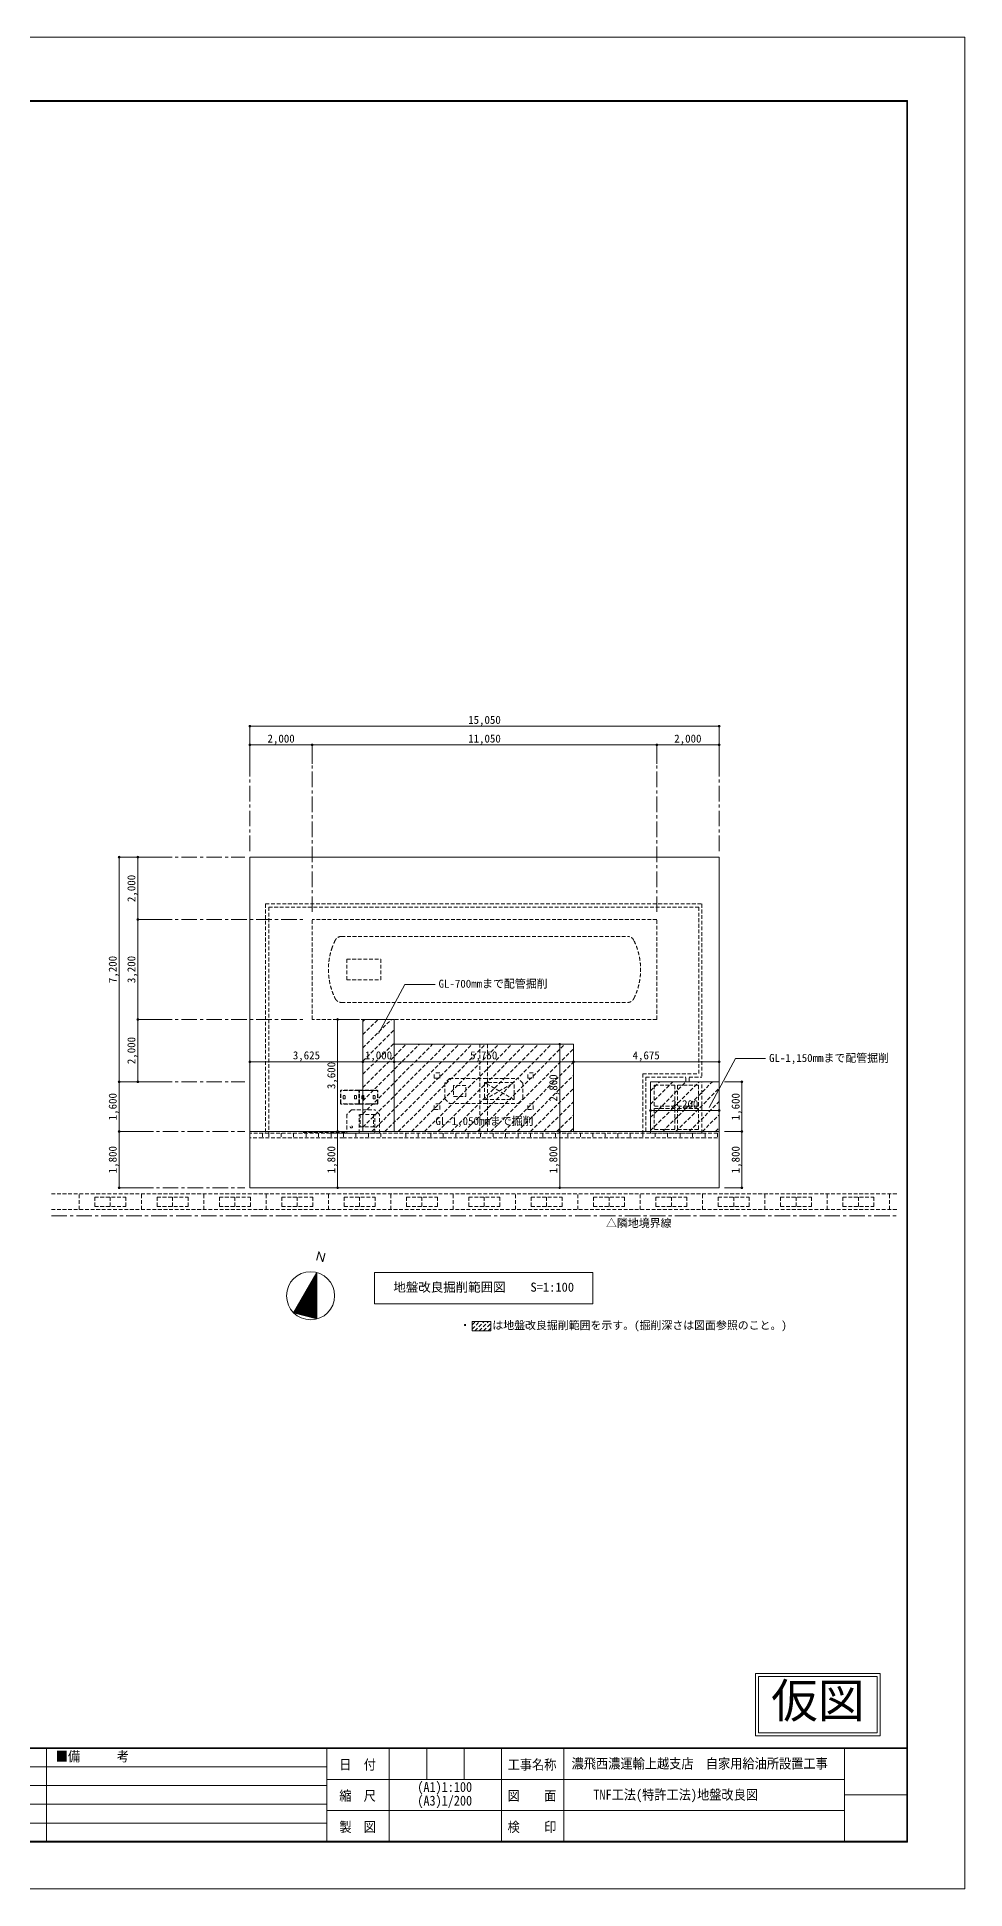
# Model space of a CAD drawing. Units: millimetres at full size, sheet at 1:100. Extents: x -42050 to 42050, y -29700 to 29700.
# Drawn here: x 12279 to 42050, y -29700 to 29700 of the extents above; entities that cross this region are included whole.
import ezdxf
from ezdxf.enums import TextEntityAlignment as Align

# ---------------------------------------------------------------- set-up
doc = ezdxf.new("R2010")
doc.units = ezdxf.units.MM
doc.header["$LTSCALE"] = 100
doc.header["$PDMODE"] = 32
doc.header["$PDSIZE"] = 60
doc.linetypes.add('CHAIN1', pattern=[8, 5, -1, 1, -1])
doc.linetypes.add('DASHED1', pattern=[1.8, 1.2, -0.6])
for name, color, linetype, lineweight in [('0-0_境界線', 7, 'DASHED1', 9), ('0-1_', 2, 'Continuous', 18), ('0-7_寸法', 7, 'Continuous', 5), ('0-8_雑１', 4, 'Continuous', 5), ('0-9_', 7, 'Continuous', 9), ('0-B_', 2, 'Continuous', 18), ('0-E_補助線', 4, 'Continuous', 5), ('0-F_通り芯', 4, 'Continuous', 5), ('F-0_', 7, 'Continuous', 9), ('F-C_', 134, 'Continuous', 18)]:
    doc.layers.add(name, color=color, linetype=linetype, lineweight=lineweight)
doc.styles.add('ＭＳ ゴシック', font='')
doc.styles.add('ＭＳ Ｐゴシック', font='')
doc.styles.get('ＭＳ ゴシック').set_extended_font_data('MS Gothic')
doc.styles.get('ＭＳ Ｐゴシック').set_extended_font_data('MS PGothic')

msp = doc.modelspace()

# ---------------------------------------------------------------- linework, layer by layer
at = {"layer": '0-0_境界線', "color": 4, "lineweight": 5}
for p, q in [((19610.9, 1892.8), (33610.9, 1892.8)), ((19610.9, 1892.8), (19610.9, -5457.2)), ((19710.9, 1792.8), (33510.9, 1792.8)), ((19710.9, 1792.8), (19710.9, -5457.2)), ((33510.9, 1792.8), (33510.9, -3557.2)), ((33610.9, 1892.8), (33610.9, -3657.2)), ((21110.9, -1807.2), (21110.9, 1392.8)), ((22043.9, 850.8), (31227.9, 850.8)), ((22214.1, 122.8), (23314.1, 122.8)), ((22043.9, -1265.2), (31227.9, -1265.2)), ((32160.9, -1807.2), (21110.9, -1807.2)), ((25198.4, -3519.7), (25023.4, -3519.7)), ((25023.4, -3694.7), (25023.4, -3519.7)), ((25198.4, -3694.7), (25198.4, -3519.7)), ((28198.4, -3519.7), (28023.4, -3519.7)), ((28023.4, -3694.7), (28023.4, -3519.7)), ((28198.4, -3694.7), (28198.4, -3519.7)), ((31710.9, -3557.2), (31710.9, -5457.2)), ((31710.9, -3557.2), (33510.9, -3557.2)), ((22013.9, -4501.7), (22013.9, -4111.7)), ((22025.9, -4501.7), (22025.9, -4111.7)), ((22607.9, -4081.7), (22043.9, -4081.7)), ((22583.9, -4093.7), (22043.9, -4093.7)), ((22601.9, -4501.7), (22601.9, -4111.7)), ((22613.9, -4525.7), (22613.9, -4087.7)), ((22619.9, -4081.7), (23183.9, -4081.7)), ((22625.9, -4501.7), (22625.9, -4111.7)), ((22643.9, -4093.7), (22865.9, -4093.7)), ((23183.9, -4093.7), (22643.9, -4093.7)), ((22961.9, -4093.7), (23183.9, -4093.7)), ((23201.9, -4501.7), (23201.9, -4111.7)), ((23213.9, -4501.7), (23213.9, -4111.7)), ((25023.4, -3694.7), (25198.4, -3694.7)), ((25510.9, -3707.2), (27710.9, -3707.2)), ((26635.9, -4382.2), (27585.9, -3832.2)), ((27585.9, -4382.2), (26635.9, -3832.2)), ((27860.9, -3857.2), (27710.9, -3707.2)), ((27860.9, -3857.2), (27860.9, -4357.2)), ((28023.4, -3694.7), (28198.4, -3694.7)), ((31810.9, -3657.2), (31810.9, -5457.2)), ((31810.9, -3657.2), (33097.6, -3657.2)), ((31960.9, -3807.2), (31960.9, -5457.2)), ((31960.9, -3807.2), (33610.9, -3807.2)), ((32075.9, -3922.2), (32075.9, -4592.2)), ((32745.9, -3922.2), (32075.9, -3922.2)), ((32745.9, -3922.2), (32745.9, -4592.2)), ((32825.9, -3922.2), (32825.9, -4592.2)), ((33495.9, -3922.2), (32825.9, -3922.2)), ((33097.6, -3807.2), (33097.6, -3657.2)), ((33495.9, -3922.2), (33495.9, -4592.2)), ((33610.9, -5457.2), (33610.9, -3807.2)), ((22583.9, -4519.7), (22043.9, -4519.7)), ((22607.9, -4531.7), (22043.9, -4531.7)), ((22103.9, -4348.7), (22103.9, -4264.7)), ((22115.9, -4252.7), (22151.9, -4252.7)), ((22115.9, -4360.7), (22151.9, -4360.7)), ((22163.9, -4348.7), (22163.9, -4264.7)), ((22363.9, -4706.7), (23113.9, -4706.7)), ((22463.9, -4348.7), (22463.9, -4264.7)), ((22511.9, -4252.7), (22475.9, -4252.7)), ((22511.9, -4360.7), (22475.9, -4360.7)), ((22523.9, -4348.7), (22523.9, -4264.7)), ((22619.9, -4531.7), (22871.9, -4531.7)), ((22643.9, -4519.7), (22871.9, -4519.7)), ((22643.9, -4519.7), (23183.9, -4519.7)), ((22703.9, -4348.7), (22703.9, -4264.7)), ((22715.9, -4252.7), (22751.9, -4252.7)), ((22715.9, -4360.7), (22751.9, -4360.7)), ((22763.9, -4348.7), (22763.9, -4264.7)), ((22829.1, -4531.7), (23183.9, -4531.7)), ((22955.9, -4519.7), (23183.9, -4519.7)), ((23063.9, -4348.7), (23063.9, -4264.7)), ((23111.9, -4252.7), (23075.9, -4252.7)), ((23111.9, -4360.7), (23075.9, -4360.7)), ((23123.9, -4348.7), (23123.9, -4264.7)), ((25198.4, -4519.7), (25023.4, -4519.7)), ((25023.4, -4694.7), (25023.4, -4519.7)), ((25023.4, -4694.7), (25198.4, -4694.7)), ((25198.4, -4694.7), (25198.4, -4519.7)), ((25360.9, -4357.2), (25510.9, -4507.2)), ((25510.9, -4507.2), (27710.9, -4507.2)), ((27710.9, -4507.2), (27860.9, -4357.2)), ((28198.4, -4519.7), (28023.4, -4519.7)), ((28023.4, -4694.7), (28023.4, -4519.7)), ((28023.4, -4694.7), (28198.4, -4694.7)), ((28198.4, -4694.7), (28198.4, -4519.7)), ((32745.9, -4592.2), (32075.9, -4592.2)), ((32075.9, -4672.2), (32075.9, -5342.2)), ((32745.9, -4672.2), (32075.9, -4672.2)), ((32745.9, -4672.2), (32745.9, -5342.2)), ((33495.9, -4592.2), (32825.9, -4592.2)), ((32825.9, -4672.2), (32825.9, -5342.2)), ((33495.9, -4672.2), (32825.9, -4672.2)), ((33495.9, -4672.2), (33495.9, -5342.2)), ((22614, -5256.2), (23113.9, -5256.2)), ((22649, -4856.7), (22649, -5256.2)), ((23079, -4856.7), (23079, -5256.2)), ((32745.9, -5342.2), (32075.9, -5342.2)), ((33495.9, -5342.2), (32825.9, -5342.2)), ((34110.9, -5457.2), (19110.9, -5457.2)), ((19110.9, -5457.2), (19110.9, -5607.2)), ((19510.9, -5607.2), (19110.9, -5607.2)), ((19510.9, -5457.2), (19510.9, -5607.2)), ((21710.9, -5607.2), (19510.9, -5607.2)), ((19710.9, -5457.2), (19710.9, -5607.2)), ((20110.9, -5457.2), (20110.9, -5607.2)), ((20510.9, -5457.2), (20510.9, -5607.2)), ((20813.9, -5436.7), (21113.9, -5436.7)), ((20910.9, -5457.2), (20910.9, -5607.2)), ((21163.9, -5436.7), (21463.9, -5436.7)), ((21310.9, -5457.2), (21310.9, -5607.2)), ((21513.9, -5436.7), (21813.9, -5436.7)), ((22709.5, -5456.7), (21659.5, -5456.7)), ((21710.9, -5457.2), (21710.9, -5607.2)), ((22110.9, -5607.2), (21710.9, -5607.2)), ((21863.9, -5436.7), (22163.9, -5436.7)), ((22110.9, -5457.2), (22110.9, -5607.2)), ((24910.9, -5607.2), (22110.9, -5607.2)), ((23263.9, -5456.7), (22213.9, -5456.7)), ((22510.9, -5457.2), (22510.9, -5607.2)), ((22910.9, -5457.2), (22910.9, -5607.2)), ((23310.9, -5457.2), (23310.9, -5607.2)), ((24110.9, -5457.2), (24110.9, -5607.2)), ((24510.9, -5457.2), (24510.9, -5607.2)), ((24910.9, -5457.2), (24910.9, -5607.2)), ((25310.9, -5607.2), (24910.9, -5607.2)), ((25310.9, -5457.2), (25310.9, -5607.2)), ((28110.9, -5607.2), (25310.9, -5607.2)), ((25710.9, -5457.2), (25710.9, -5607.2)), ((26110.9, -5457.2), (26110.9, -5607.2)), ((26510.9, -5457.2), (26510.9, -5607.2)), ((26735.9, -5407.2), (29485.9, -5407.2)), ((26910.9, -5457.2), (26910.9, -5607.2)), ((27310.9, -5457.2), (27310.9, -5607.2)), ((27710.9, -5457.2), (27710.9, -5607.2)), ((28110.9, -5457.2), (28110.9, -5607.2)), ((28510.9, -5607.2), (28110.9, -5607.2)), ((28510.9, -5457.2), (28510.9, -5607.2)), ((31310.9, -5607.2), (28510.9, -5607.2)), ((28910.9, -5457.2), (28910.9, -5607.2)), ((29310.9, -5457.2), (29310.9, -5607.2)), ((29710.9, -5457.2), (29710.9, -5607.2)), ((30110.9, -5457.2), (30110.9, -5607.2)), ((30510.9, -5457.2), (30510.9, -5607.2)), ((30910.9, -5457.2), (30910.9, -5607.2)), ((31310.9, -5457.2), (31310.9, -5607.2)), ((31710.9, -5607.2), (31310.9, -5607.2)), ((31710.9, -5457.2), (31710.9, -5607.2)), ((33710.9, -5607.2), (31710.9, -5607.2)), ((33610.9, -5457.2), (31960.9, -5457.2)), ((32110.9, -5457.2), (32110.9, -5607.2)), ((32510.9, -5457.2), (32510.9, -5607.2)), ((32910.9, -5457.2), (32910.9, -5607.2)), ((33310.9, -5457.2), (33310.9, -5607.2)), ((33710.9, -5457.2), (33710.9, -5607.2)), ((34110.9, -5607.2), (33710.9, -5607.2)), ((34110.9, -5457.2), (34110.9, -5607.2)), ((12740.1, -7407.2), (39908.1, -7407.2)), ((13629.6, -7907.2), (13629.6, -7407.2)), ((14129.6, -7507.2), (15129.6, -7507.2)), ((14129.6, -7807.2), (14129.6, -7507.2)), ((14629.6, -7507.2), (14629.6, -7807.2)), ((15129.6, -7807.2), (15129.6, -7507.2)), ((15629.6, -7907.2), (15629.6, -7407.2)), ((16129.6, -7507.2), (17129.6, -7507.2)), ((16129.6, -7807.2), (16129.6, -7507.2)), ((16629.6, -7507.2), (16629.6, -7807.2)), ((17129.6, -7807.2), (17129.6, -7507.2)), ((17629.6, -7907.2), (17629.6, -7407.2)), ((18129.6, -7507.2), (19129.6, -7507.2)), ((18129.6, -7807.2), (18129.6, -7507.2)), ((18629.6, -7507.2), (18629.6, -7807.2)), ((19129.6, -7807.2), (19129.6, -7507.2)), ((19629.6, -7907.2), (19629.6, -7407.2)), ((20129.6, -7507.2), (21129.6, -7507.2)), ((20129.6, -7807.2), (20129.6, -7507.2)), ((20629.6, -7507.2), (20629.6, -7807.2)), ((21129.6, -7807.2), (21129.6, -7507.2)), ((21629.6, -7907.2), (21629.6, -7407.2)), ((22129.6, -7507.2), (23129.6, -7507.2)), ((22129.6, -7807.2), (22129.6, -7507.2)), ((22629.6, -7507.2), (22629.6, -7807.2)), ((23129.6, -7807.2), (23129.6, -7507.2)), ((23629.6, -7907.2), (23629.6, -7407.2)), ((24129.6, -7507.2), (25129.6, -7507.2)), ((24129.6, -7807.2), (24129.6, -7507.2)), ((24629.6, -7507.2), (24629.6, -7807.2)), ((25129.6, -7807.2), (25129.6, -7507.2)), ((25629.6, -7907.2), (25629.6, -7407.2)), ((26129.6, -7507.2), (27129.6, -7507.2)), ((26129.6, -7807.2), (26129.6, -7507.2)), ((26629.6, -7507.2), (26629.6, -7807.2)), ((27129.6, -7807.2), (27129.6, -7507.2)), ((27629.6, -7907.2), (27629.6, -7407.2)), ((28129.6, -7507.2), (29129.6, -7507.2)), ((28129.6, -7807.2), (28129.6, -7507.2)), ((28629.6, -7507.2), (28629.6, -7807.2)), ((29129.6, -7807.2), (29129.6, -7507.2)), ((29629.6, -7907.2), (29629.6, -7407.2)), ((30129.6, -7507.2), (31129.6, -7507.2)), ((30129.6, -7807.2), (30129.6, -7507.2)), ((30629.6, -7507.2), (30629.6, -7807.2)), ((31129.6, -7807.2), (31129.6, -7507.2)), ((31629.6, -7907.2), (31629.6, -7407.2)), ((32129.6, -7507.2), (33129.6, -7507.2)), ((32129.6, -7807.2), (32129.6, -7507.2)), ((32629.6, -7507.2), (32629.6, -7807.2)), ((33129.6, -7807.2), (33129.6, -7507.2)), ((33629.6, -7907.2), (33629.6, -7407.2)), ((34129.6, -7507.2), (35129.6, -7507.2)), ((34129.6, -7807.2), (34129.6, -7507.2)), ((34629.6, -7507.2), (34629.6, -7807.2)), ((35129.6, -7807.2), (35129.6, -7507.2)), ((35629.6, -7907.2), (35629.6, -7407.2)), ((36129.6, -7507.2), (37129.6, -7507.2)), ((36129.6, -7807.2), (36129.6, -7507.2)), ((36629.6, -7507.2), (36629.6, -7807.2)), ((37129.6, -7807.2), (37129.6, -7507.2)), ((37629.6, -7907.2), (37629.6, -7407.2)), ((38129.6, -7507.2), (39129.6, -7507.2)), ((38129.6, -7807.2), (38129.6, -7507.2)), ((38629.6, -7507.2), (38629.6, -7807.2)), ((39129.6, -7807.2), (39129.6, -7507.2)), ((39629.6, -7907.2), (39629.6, -7407.2)), ((12740.1, -7907.2), (39908.1, -7907.2)), ((14129.6, -7807.2), (15129.6, -7807.2)), ((16129.6, -7807.2), (17129.6, -7807.2)), ((18129.6, -7807.2), (19129.6, -7807.2)), ((20129.6, -7807.2), (21129.6, -7807.2)), ((22129.6, -7807.2), (23129.6, -7807.2)), ((24129.6, -7807.2), (25129.6, -7807.2)), ((26129.6, -7807.2), (27129.6, -7807.2)), ((28129.6, -7807.2), (29129.6, -7807.2)), ((30129.6, -7807.2), (31129.6, -7807.2)), ((32129.6, -7807.2), (33129.6, -7807.2)), ((34129.6, -7807.2), (35129.6, -7807.2)), ((36129.6, -7807.2), (37129.6, -7807.2)), ((38129.6, -7807.2), (39129.6, -7807.2))]:
    msp.add_line(p, q, dxfattribs=at)
for points in [[(32160.9, -1807.2), (32160.9, 1392.8), (21110.9, 1392.8)], [(22214.1, 122.8), (22214.1, -537.2), (23314.1, -537.2), (23314.1, 122.8)], [(29485.9, -5407.2), (29485.9, -2607.2), (26735.9, -2607.2), (26735.9, -5407.2)], [(25510.9, -3707.2), (25360.9, -3857.2), (25360.9, -4357.2)], [(33197.6, -3807.2), (33197.6, -3657.2), (33610.9, -3657.2)], [(22363.9, -4706.7), (22213.9, -4856.7), (22213.9, -5456.7)], [(23263.9, -5456.7), (23263.9, -4856.7), (23113.9, -4706.7)], [(23114, -5456.7), (22614, -5456.7), (22614, -4856.7)], [(23114, -5456.7), (23114, -4856.7), (22614, -4856.7)]]:
    msp.add_lwpolyline(points, dxfattribs=at)
for points in [[(26485.9, -5407.2), (26485.9, -2607.2), (23735.9, -2607.2), (23735.9, -5407.2)], [(25645.9, -3927.2), (25645.9, -4287.2), (26035.9, -4287.2), (26035.9, -3927.2)], [(27585.9, -4382.2), (27585.9, -3832.2), (26635.9, -3832.2), (26635.9, -4382.2)]]:
    msp.add_lwpolyline(points, close=True, dxfattribs=at)
msp.add_circle((22363.9, -5257.2), 35, dxfattribs=at)
for centre, radius, start, end in [((23736.9, -207.2), 2109, 153.6122, 160.16468), ((22043.9, 632.8), 219, 90, 153.6122), ((31228, 632.8), 219, 26.3878, 90), ((29534.9, -207.2), 2109, 333.6122, 26.3878), ((23736.9, -207.2), 2109, 160.16468, 206.3878), ((22043.9, -1047.2), 219, 206.3878, 270), ((31228, -1047.2), 219, 270, 333.6122), ((22043.9, -4111.7), 30, 90, 180), ((22043.9, -4111.7), 18, 90, 180), ((22583.9, -4111.7), 18, 0, 90), ((22607.9, -4087.7), 6, 0, 90), ((22619.9, -4087.7), 6, 90, 180), ((22643.9, -4111.7), 18, 90, 180), ((23183.9, -4111.7), 30, 0, 90), ((23183.9, -4111.7), 18, 0, 90), ((22043.9, -4501.7), 30, 180, 270), ((22043.9, -4501.7), 18, 180, 270), ((22115.9, -4264.7), 12, 90, 180), ((22115.9, -4348.7), 12, 180, 270), ((22151.9, -4264.7), 12, 0, 90), ((22151.9, -4348.7), 12, 270, 0), ((22475.9, -4264.7), 12, 90, 180), ((22475.9, -4348.7), 12, 180, 270), ((22511.9, -4264.7), 12, 0, 90), ((22511.9, -4348.7), 12, 270, 0), ((22583.9, -4501.7), 18, 270, 0), ((22607.9, -4525.7), 6, 270, 0), ((22619.9, -4525.7), 6, 180, 270), ((22643.9, -4501.7), 18, 180, 270), ((22715.9, -4264.7), 12, 90, 180), ((22715.9, -4348.7), 12, 180, 270), ((22751.9, -4264.7), 12, 0, 90), ((22751.9, -4348.7), 12, 270, 0), ((23075.9, -4264.7), 12, 90, 180), ((23075.9, -4348.7), 12, 180, 270), ((23111.9, -4264.7), 12, 0, 90), ((23111.9, -4348.7), 12, 270, 0), ((23183.9, -4501.7), 30, 270, 0), ((23183.9, -4501.7), 18, 270, 0)]:
    msp.add_arc(centre, radius, start, end, dxfattribs=at)
at = {"layer": '0-1_'}
for p, q in [((19110.9, 3392.8), (34160.9, 3392.8)), ((19110.9, 3392.8), (19110.9, -3807.2)), ((34160.9, 3392.8), (34160.9, -7207.2)), ((19110.9, -7207.2), (19110.9, -3807.2)), ((31960.9, -3807.2), (34160.9, -3807.2)), ((19110.9, -5407.2), (34160.9, -5407.2)), ((19110.9, -7207.2), (34160.9, -7207.2))]:
    msp.add_line(p, q, dxfattribs=at)
at = {"layer": '0-7_寸法', "color": 4}
for p, q in [((19110.9, 7592.8), (34160.9, 7592.8)), ((19110.9, 7592.8), (19110.9, 6992.8)), ((34160.9, 7592.8), (34160.9, 6992.8)), ((19110.9, 6992.8), (21110.9, 6992.8)), ((19110.9, 6992.8), (19110.9, 6392.8)), ((21110.9, 6992.8), (21110.9, 6392.8)), ((21110.9, 6992.8), (32160.9, 6992.8)), ((32160.9, 6992.8), (32160.9, 6392.8)), ((32160.9, 6992.8), (34160.9, 6992.8)), ((34160.9, 6992.8), (34160.9, 6392.8)), ((14910.9, 3392.8), (14910.9, -3807.2)), ((14910.9, 3392.8), (15510.9, 3392.8)), ((15510.9, 1392.8), (15510.9, 3392.8)), ((15510.9, 3392.8), (16110.9, 3392.8)), ((15510.9, -1807.2), (15510.9, 1392.8)), ((15510.9, 1392.8), (16110.9, 1392.8)), ((15510.9, -3807.2), (15510.9, -1807.2)), ((15510.9, -1807.2), (16110.9, -1807.2)), ((21924.3, -5407.2), (21924.3, -1807.2)), ((21924.3, -1807.2), (22546.2, -1807.2)), ((29046.9, -5407.2), (29046.9, -2607.2)), ((19110.9, -3166.2), (22735.9, -3166.2)), ((22735.9, -3166.2), (23735.9, -3166.2)), ((23735.9, -3166.2), (29485.9, -3166.2)), ((29485.9, -3166.2), (34160.9, -3166.2)), ((14910.9, -3807.2), (14910.9, -5407.2)), ((14910.9, -3807.2), (15510.9, -3807.2)), ((15510.9, -3807.2), (16110.9, -3807.2)), ((34896.1, -3807.2), (34333.4, -3807.2)), ((34896.1, -5407.2), (34896.1, -3807.2)), ((34160.9, -4732.7), (31960.9, -4732.7)), ((14910.9, -5407.2), (15510.9, -5407.2)), ((14910.9, -5407.2), (14910.9, -7207.2)), ((21924.3, -7207.2), (21924.3, -5407.2)), ((21924.3, -5407.2), (22546.2, -5407.2)), ((29046.9, -7207.2), (29046.9, -5407.2)), ((34896.1, -5407.2), (34333.4, -5407.2)), ((34896.1, -7207.2), (34896.1, -5407.2)), ((14910.9, -7207.2), (15510.9, -7207.2)), ((21924.3, -7207.2), (22546.2, -7207.2)), ((34896.1, -7207.2), (34333.4, -7207.2))]:
    msp.add_line(p, q, dxfattribs=at)
at = {"layer": '0-7_寸法'}
for p in [(19110.9, 7592.8), (34160.9, 7592.8), (19110.9, 6992.8), (21110.9, 6992.8), (32160.9, 6992.8), (34160.9, 6992.8), (14910.9, 3392.8), (15510.9, 3392.8), (15510.9, 1392.8), (15510.9, -1807.2), (21924.3, -1807.2), (29046.9, -2607.2), (19110.9, -3166.2), (22735.9, -3166.2), (23735.9, -3166.2), (29485.9, -3166.2), (34160.9, -3166.2), (14910.9, -3807.2), (15510.9, -3807.2), (34896.1, -3807.2), (31960.9, -4732.7), (34160.9, -4732.7), (14910.9, -5407.2), (21924.3, -5407.2), (29046.9, -5407.2), (34896.1, -5407.2), (14910.9, -7207.2), (21924.3, -7207.2), (29046.9, -7207.2), (34896.1, -7207.2)]:
    msp.add_point(p, dxfattribs=at)
at = {"layer": '0-8_雑１', "linetype": 'DASHED1'}
for p, q in [((22735.9, -2719.9), (23648.6, -1807.2)), ((22735.9, -2295.6), (23224.4, -1807.2)), ((22735.9, -1871.4), (22800.1, -1807.2)), ((22735.9, -3144.2), (23735.9, -2144.2)), ((22735.9, -3568.4), (23735.9, -2568.4)), ((22735.9, -5265.5), (25394.2, -2607.2)), ((22735.9, -4841.2), (24969.9, -2607.2)), ((22735.9, -4417), (24545.7, -2607.2)), ((22735.9, -3992.7), (24121.4, -2607.2)), ((23018.5, -5407.2), (25818.5, -2607.2)), ((23442.7, -5407.2), (26242.7, -2607.2)), ((23867, -5407.2), (26667, -2607.2)), ((24291.3, -5407.2), (27091.3, -2607.2)), ((24715.5, -5407.2), (27515.5, -2607.2)), ((25139.8, -5407.2), (27939.8, -2607.2)), ((25564, -5407.2), (28364, -2607.2)), ((25988.3, -5407.2), (28788.3, -2607.2)), ((26412.6, -5407.2), (29212.6, -2607.2)), ((26836.8, -5407.2), (29485.9, -2758.1)), ((27261.1, -5407.2), (29485.9, -3182.4)), ((27685.4, -5407.2), (29485.9, -3606.7)), ((28109.6, -5407.2), (29485.9, -4030.9)), ((31960.9, -5374.3), (33528, -3807.2)), ((31960.9, -4950), (33103.7, -3807.2)), ((31960.9, -4525.8), (32679.5, -3807.2)), ((31960.9, -4101.5), (32255.2, -3807.2)), ((32352.3, -5407.2), (33952.3, -3807.2)), ((32776.5, -5407.2), (34160.9, -4022.8)), ((28533.9, -5407.2), (29485.9, -4455.2)), ((33200.8, -5407.2), (34160.9, -4447.1)), ((28958.2, -5407.2), (29485.9, -4879.5)), ((29382.4, -5407.2), (29485.9, -5303.7)), ((33625.1, -5407.2), (34160.9, -4871.4)), ((34049.3, -5407.2), (34160.9, -5295.6))]:
    msp.add_line(p, q, dxfattribs=at)
at = {"layer": '0-9_'}
for p, q in [((23234.8, -2256.9), (24082.2, -685.9)), ((24082.2, -685.9), (25050.7, -685.9)), ((33838.5, -4638.3), (34685.9, -3067.2)), ((34685.9, -3067.2), (35654.4, -3067.2))]:
    msp.add_line(p, q, dxfattribs=at)
at = {"layer": '0-B_'}
for p, q in [((22735.9, -1807.2), (22735.9, -5407.2)), ((23735.9, -1807.2), (22735.9, -1807.2)), ((23735.9, -1807.2), (23735.9, -5407.2)), ((31960.9, -3807.2), (31960.9, -5407.2))]:
    msp.add_line(p, q, dxfattribs=at)
msp.add_lwpolyline([(23735.9, -2607.2), (29485.9, -2607.2), (29485.9, -5407.2)], dxfattribs=at)
at = {"layer": '0-E_補助線', "color": 6, "linetype": 'CHAIN1', "lineweight": 20}
msp.add_line((12740.1, -8107.2), (39908.1, -8107.2), dxfattribs=at)
at = {"layer": '0-E_補助線'}
for p, q in [((20837.2, -11305.5), (21164.7, -10083.4)), ((20843.9, -11307.3), (21178.1, -10060.1)), ((20850.7, -11309.1), (21191.6, -10036.9)), ((20857.4, -11310.9), (21205, -10013.5)), ((20864.1, -11312.7), (21218.4, -9990.3)), ((20870.8, -11314.5), (21231.9, -9967)), ((20877.5, -11316.3), (21245.4, -9943.7)), ((20884.3, -11318.1), (21254.5, -9936.4)), ((20891, -11319.9), (21254.5, -9963.3)), ((20897.7, -11321.8), (21254.5, -9990.2)), ((20904.4, -11323.6), (21254.5, -10017.1)), ((20911.2, -11325.4), (21254.5, -10044)), ((20917.9, -11327.2), (21254.5, -10070.9)), ((20924.6, -11329), (21254.5, -10097.7)), ((20662.4, -11258.7), (20815.1, -10688.9)), ((20669.1, -11260.5), (20828.5, -10665.7)), ((20675.9, -11262.3), (20842, -10642.4)), ((20682.6, -11264.1), (20855.4, -10619.1)), ((20689.3, -11265.9), (20868.9, -10595.8)), ((20696, -11267.7), (20882.3, -10572.5)), ((20702.7, -11269.5), (20895.8, -10549.2)), ((20709.5, -11271.3), (20909.2, -10525.9)), ((20716.2, -11273.1), (20922.7, -10502.6)), ((20722.9, -11274.9), (20936.1, -10479.3)), ((20729.6, -11276.7), (20949.5, -10456.1)), ((20736.4, -11278.5), (20963, -10432.8)), ((20743.1, -11280.3), (20976.4, -10409.5)), ((20749.8, -11282.1), (20989.9, -10386.2)), ((20756.5, -11283.9), (21003.3, -10362.9)), ((20763.3, -11285.7), (21016.8, -10339.6)), ((20770, -11287.5), (21030.2, -10316.3)), ((20776.7, -11289.3), (21043.6, -10293)), ((20783.4, -11291.1), (21057.1, -10269.7)), ((20790.1, -11292.9), (21070.5, -10246.5)), ((20796.9, -11294.7), (21084, -10223.1)), ((20803.6, -11296.5), (21097.4, -10199.9)), ((20810.3, -11298.3), (21110.9, -10176.6)), ((20817, -11300.1), (21124.3, -10153.3)), ((20823.8, -11301.9), (21137.8, -10130)), ((20830.5, -11303.7), (21151.2, -10106.7)), ((20931.3, -11330.8), (21254.5, -10124.6)), ((20938, -11332.6), (21254.5, -10151.5)), ((20944.8, -11334.4), (21254.5, -10178.4)), ((20951.5, -11336.2), (21254.5, -10205.3)), ((20958.2, -11338), (21254.5, -10232.2)), ((20964.9, -11339.8), (21254.5, -10259.1)), ((20971.7, -11341.6), (21254.5, -10286)), ((20978.4, -11343.4), (21254.5, -10312.9)), ((20985.1, -11345.2), (21254.5, -10339.8)), ((20991.8, -11347), (21254.5, -10366.7)), ((20998.6, -11348.8), (21254.5, -10393.5)), ((21005.3, -11350.6), (21254.5, -10420.4)), ((21012, -11352.4), (21254.5, -10447.3)), ((21018.7, -11354.2), (21254.5, -10474.2)), ((21025.4, -11356), (21254.5, -10501.1)), ((21032.2, -11357.8), (21254.5, -10528)), ((21038.9, -11359.6), (21254.5, -10554.9)), ((21045.6, -11361.4), (21254.5, -10581.8)), ((21052.3, -11363.2), (21254.5, -10608.7)), ((21059.1, -11365), (21254.5, -10635.6)), ((21065.8, -11366.8), (21254.5, -10662.4)), ((21072.5, -11368.6), (21254.5, -10689.4)), ((20514.5, -11219.1), (20519.3, -11201.3)), ((20521.2, -11220.9), (20532.7, -11178)), ((20527.9, -11222.7), (20546.2, -11154.7)), ((20534.7, -11224.5), (20559.6, -11131.4)), ((20541.4, -11226.3), (20573.1, -11108.1)), ((20548.1, -11228.1), (20586.5, -11084.8)), ((20554.8, -11229.9), (20599.9, -11061.6)), ((20561.6, -11231.7), (20613.4, -11038.3)), ((20568.3, -11233.5), (20626.8, -11015)), ((20575, -11235.3), (20640.3, -10991.7)), ((20581.7, -11237.1), (20653.7, -10968.4)), ((20588.5, -11238.9), (20667.2, -10945.1)), ((20595.2, -11240.7), (20680.6, -10921.8)), ((20601.9, -11242.5), (20694.1, -10898.5)), ((20608.6, -11244.3), (20707.5, -10875.2)), ((20615.4, -11246.1), (20721, -10851.9)), ((20622.1, -11247.9), (20734.4, -10828.7)), ((20628.8, -11249.7), (20747.9, -10805.4)), ((20635.5, -11251.5), (20761.3, -10782.1)), ((20642.2, -11253.3), (20774.7, -10758.8)), ((20649, -11255.1), (20788.2, -10735.5)), ((20655.7, -11256.9), (20801.6, -10712.2)), ((21079.2, -11370.4), (21254.5, -10716.2)), ((21085.9, -11372.2), (21254.5, -10743.2)), ((21092.7, -11374), (21254.5, -10770)), ((21099.4, -11375.8), (21254.5, -10796.9)), ((21106.1, -11377.6), (21254.5, -10823.8)), ((21112.8, -11379.4), (21254.5, -10850.7)), ((21119.6, -11381.2), (21254.5, -10877.6)), ((21126.3, -11383), (21254.5, -10904.5)), ((21133, -11384.8), (21254.5, -10931.4)), ((21139.7, -11386.6), (21254.5, -10958.3)), ((21146.5, -11388.4), (21254.5, -10985.2)), ((21153.2, -11390.2), (21254.5, -11012.1)), ((21159.9, -11392), (21254.5, -11039)), ((21166.6, -11393.8), (21254.5, -11065.8)), ((21173.3, -11395.6), (21254.5, -11092.7)), ((21180.1, -11397.4), (21254.5, -11119.6)), ((21186.8, -11399.2), (21254.5, -11146.5)), ((21193.5, -11401), (21254.5, -11173.4)), ((21200.2, -11402.8), (21254.5, -11200.3)), ((21207, -11404.6), (21254.5, -11227.2)), ((21213.7, -11406.4), (21254.5, -11254.1)), ((21220.4, -11408.2), (21254.5, -11281)), ((21227.1, -11410), (21254.5, -11307.9)), ((21233.8, -11411.8), (21254.5, -11334.7)), ((21240.6, -11413.6), (21254.5, -11361.7)), ((21247.3, -11415.4), (21254.5, -11388.5))]:
    msp.add_line(p, q, dxfattribs=at)
at = {"layer": '0-E_補助線', "color": 7, "lineweight": 9}
msp.add_line((21254.5, -9927.8), (21254.5, -11417.5), dxfattribs=at)
msp.add_lwpolyline([(21254.5, -9927.8), (20509.7, -11217.9), (21254.5, -11417.5)], dxfattribs=at)
msp.add_circle((21054.9, -10672.6), 771.1, dxfattribs=at)
at = {"layer": '0-F_通り芯', "linetype": 'CHAIN1'}
for p, q in [((19110.9, 3585.3), (19110.9, 6392.8)), ((21110.9, 1637.6), (21110.9, 6392.8)), ((32160.9, 1637.6), (32160.9, 6392.8)), ((34160.9, 3585.3), (34160.9, 6392.8)), ((16110.9, 3392.8), (18943.4, 3392.8)), ((16110.9, 1392.8), (20875.3, 1392.8)), ((16110.9, -1807.2), (20875.3, -1807.2)), ((16110.9, -3807.2), (18943.4, -3807.2)), ((15510.9, -5407.2), (18943.4, -5407.2)), ((15510.9, -7207.2), (18943.4, -7207.2))]:
    msp.add_line(p, q, dxfattribs=at)
at = {"layer": '0-F_通り芯', "color": 2, "lineweight": 18}
for p, q in [((23110.9, -9931.2), (23110.9, -10931.2)), ((23110.9, -9931.2), (30110.9, -9931.2)), ((30110.9, -9931.2), (30110.9, -10931.2)), ((23110.9, -10931.2), (30110.9, -10931.2))]:
    msp.add_line(p, q, dxfattribs=at)
at = {"layer": '0-F_通り芯', "color": 7, "lineweight": 9}
for p, q in [((26235.7, -11800.1), (26235.7, -11500.1)), ((26235.7, -11500.1), (26835.7, -11500.1)), ((26235.7, -11800.1), (26835.7, -11800.1)), ((26835.7, -11800.1), (26835.7, -11500.1))]:
    msp.add_line(p, q, dxfattribs=at)
at = {"layer": '0-F_通り芯', "linetype": 'DASHED1'}
for p, q in [((26235.7, -11606.3), (26342, -11500.1)), ((26235.7, -11747.7), (26483.4, -11500.1)), ((26324.8, -11800.1), (26624.8, -11500.1)), ((26466.2, -11800.1), (26766.2, -11500.1)), ((26607.6, -11800.1), (26835.7, -11572)), ((26749.1, -11800.1), (26835.7, -11713.4))]:
    msp.add_line(p, q, dxfattribs=at)
at = {"layer": 'F-0_'}
for p, q in [((35329.8, -22789.7), (39329.8, -22789.7)), ((39229.8, -22889.7), (35429.8, -22889.7)), ((35429.8, -24689.7), (35429.8, -22889.7)), ((39229.8, -24689.7), (39229.8, -22889.7)), ((39329.8, -22789.7), (39329.8, -24789.7)), ((39229.8, -24689.7), (35429.8, -24689.7))]:
    msp.add_line(p, q, dxfattribs=at)
msp.add_lwpolyline([(39329.8, -24789.7), (35329.8, -24789.7), (35329.8, -22789.7)], dxfattribs=at)
at = {"layer": 'F-C_', "color": 2}
for p, q in [((-39835, -25185), (40195, -25185)), ((-39820, -25170), (40180, -25170)), ((-39820, -25200), (40180, -25200)), ((12580, -28170), (12580, -25200)), ((21580, -28170), (21580, -25200)), ((23580, -28170), (23580, -25200)), ((24780, -26185), (24780, -25185)), ((25980, -26185), (25980, -25185)), ((27180, -28170), (27180, -25200)), ((29180, -28170), (29180, -25200)), ((38180, -28170), (38180, -25200)), ((-5420, -25785), (21580, -25785)), ((-5420, -26385), (21580, -26385)), ((38180, -26185), (21580, -26185)), ((40180, -26685), (38180, -26685)), ((-5420, -26985), (21580, -26985)), ((38180, -27185), (21580, -27185)), ((-5420, -27585), (21580, -27585)), ((-39850, -28200), (40210, -28200)), ((-39835, -28185), (40195, -28185)), ((-39820, -28170), (40180, -28170))]:
    msp.add_line(p, q, dxfattribs=at)
msp.add_lwpolyline([(-42050, -29700), (42050, -29700), (42050, 29700), (-42050, 29700)], close=True, dxfattribs=at)
for points in [[(40210, -28200), (40210, 27660), (-39850, 27660), (-39850, -28200)], [(40195, -28185), (40195, 27645), (-39835, 27645), (-39835, -28185)], [(40180, -28170), (40180, 27630), (-39820, 27630), (-39820, -28170)]]:
    msp.add_lwpolyline(points, dxfattribs=at)

# ---------------------------------------------------------------- texts
at = {"layer": '0-7_寸法', "style": 'ＭＳ ゴシック'}
for s, p in [('15,050', (26110.9, 7592.8)), ('2,000', (19673.4, 6992.8)), ('11,050', (26110.9, 6992.8)), ('2,000', (32723.4, 6992.8)), ('3,625', (20485.9, -3166.2)), ('1,000', (22798.4, -3166.2)), ('5,750', (26173.4, -3166.2)), ('4,675', (31385.9, -3166.2)), ('2,200', (32623.4, -4732.7))]:
    msp.add_text(s, height=256.6, dxfattribs=at).set_placement(p, align=Align.BOTTOM_LEFT)
for s, p in [('2,000', (15510.9, 1955.3)), ('7,200', (14910.9, -644.7)), ('3,200', (15510.9, -644.7)), ('2,000', (15510.9, -3244.7)), ('3,600', (21924.3, -4044.7)), ('2,800', (29046.9, -4444.7)), ('1,600', (14910.9, -5044.7)), ('1,600', (34896.1, -5044.7)), ('1,800', (14910.9, -6744.7)), ('1,800', (21924.3, -6744.7)), ('1,800', (29046.9, -6744.7)), ('1,800', (34896.1, -6744.7))]:
    msp.add_text(s, height=256.6, rotation=90, dxfattribs=at).set_placement(p, align=Align.BOTTOM_LEFT)
at = {"layer": '0-9_', "style": 'ＭＳ ゴシック'}
for s, p in [('GL-700mmまで配管掘削', (25161.6, -870)), ('GL-1,150mmまで配管掘削', (35765.4, -3251.4)), ('GL-1,050mmまで掘削', (25060.9, -5274.3))]:
    msp.add_text(s, height=256.6, dxfattribs=at).set_placement(p, align=Align.BOTTOM_LEFT)
at = {"layer": '0-E_補助線', "color": 7, "style": 'ＭＳ ゴシック'}
msp.add_text('△隣地境界線', height=256.6, dxfattribs=at).set_placement((30533.6, -8551), align=Align.BOTTOM_LEFT)
msp.add_text('Ｎ', height=293.3, rotation=345, dxfattribs=at).set_placement((21129.8, -9597), align=Align.BOTTOM_LEFT)
at = {"layer": '0-F_通り芯', "color": 2, "style": 'ＭＳ ゴシック'}
msp.add_text('地盤改良掘削範囲図 \u3000 S=1:100', height=293.3, dxfattribs=at).set_placement((23710.9, -10631.2), align=Align.BOTTOM_LEFT)
at = {"layer": '0-F_通り芯', "color": 7, "style": 'ＭＳ ゴシック'}
msp.add_text('・\u3000\u3000は地盤改良掘削範囲を示す。(掘削深さは図面参照のこと。)', height=256.6, dxfattribs=at).set_placement((25835.7, -11825.1), align=Align.BOTTOM_LEFT)
at = {"layer": 'F-0_', "style": 'ＭＳ ゴシック'}
msp.add_text('仮図', height=1100, dxfattribs=at).set_placement((35829.8, -24539.7), align=Align.BOTTOM_LEFT)
at = {"layer": 'F-C_', "width": 0.9}
for s, style, p in [('■備\u3000\u3000\u3000考', 'ＭＳ Ｐゴシック', (12880, -25702.5)), ('日\u3000付', 'ＭＳ Ｐゴシック', (21977, -25965.9)), ('工事名称', 'ＭＳ Ｐゴシック', (27376, -25965.9)), ('濃飛西濃運輸上越支店\u3000自家用給油所設置工事', 'ＭＳ ゴシック', (29429, -25930.9)), ('縮\u3000尺', 'ＭＳ Ｐゴシック', (21977, -26965.9)), ('(A1)1:100', 'ＭＳ ゴシック', (24480.5, -26682.2)), ('(A3)1/200', 'ＭＳ ゴシック', (24480.5, -27121.5)), ('図\u3000\u3000面', 'ＭＳ Ｐゴシック', (27376, -26965.9)), ('TNF工法(特許工法)地盤改良図', 'ＭＳ ゴシック', (30128, -26930.9)), ('製\u3000図', 'ＭＳ Ｐゴシック', (21977, -27965.9)), ('検\u3000\u3000印', 'ＭＳ Ｐゴシック', (27376, -27965.9))]:
    msp.add_text(s, height=318.9, dxfattribs=dict(at, style=style)).set_placement(p, align=Align.BOTTOM_LEFT)

doc.saveas('drawing.dxf')
